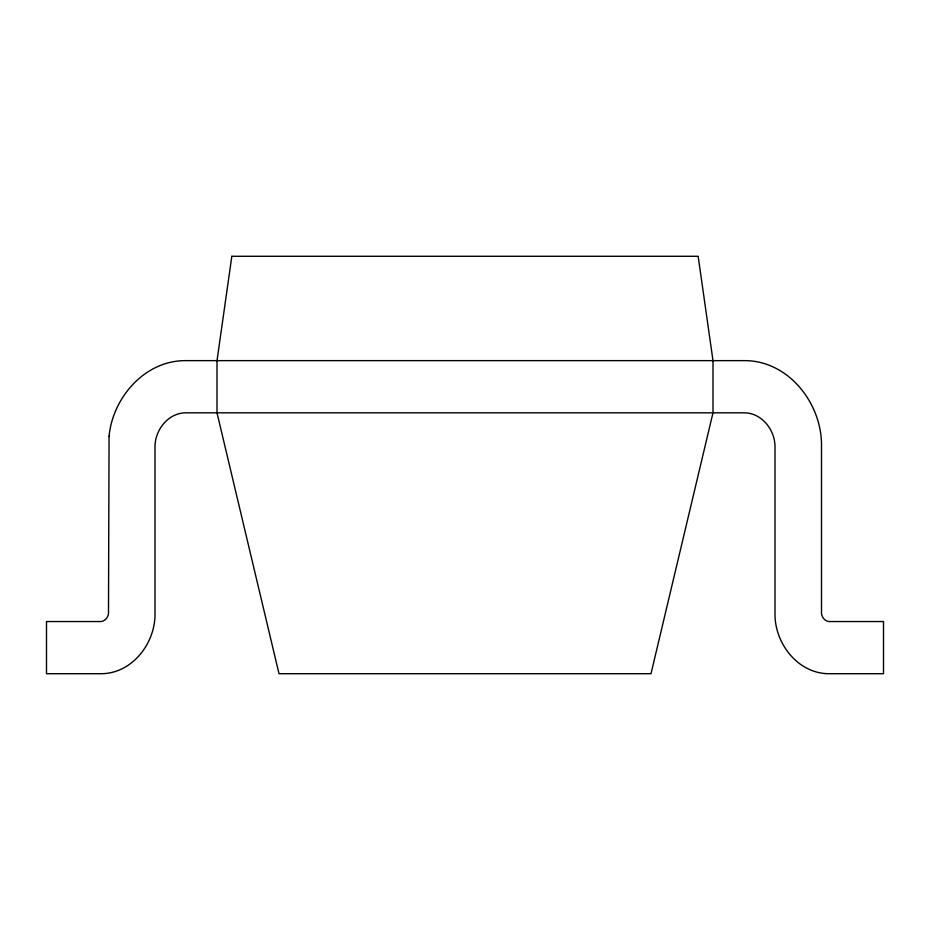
<?xml version="1.0" encoding="UTF-8"?>
<svg xmlns="http://www.w3.org/2000/svg" width="930" height="930" viewBox="0 0 930 930"><rect width="100%" height="100%" fill="white"/><g stroke="black" fill="none" stroke-linecap="round" stroke-linejoin="round"><path stroke-width="1.4" d="M109.066 436.24L108.496 611.138C109.217 616.52 105.009 622.275 99.231 621.542L46.5 621.542L46.5 673.715L100.754 673.715C132.246 673.878 155.822 642.839 154.996 612.847L154.996 447.609C154.531 430.462 168.005 412.722 186 412.815L744 412.815C761.996 412.722 775.469 430.462 775.004 447.609L775.004 612.847C774.179 642.839 797.754 673.878 829.246 673.715L883.5 673.715L883.5 621.542L830.769 621.542C824.991 622.275 820.783 616.52 821.504 611.138L821.504 445.9C822.015 404.108 789.268 361.177 745.523 360.642L184.477 360.642C144.301 361.096 112.751 397.842 109.066 436.24M231.837 256.285L217.004 360.642L217.004 412.815L279 673.715L651 673.715L712.996 412.815L712.996 360.642L698.163 256.285L231.837 256.285"/></g></svg>
